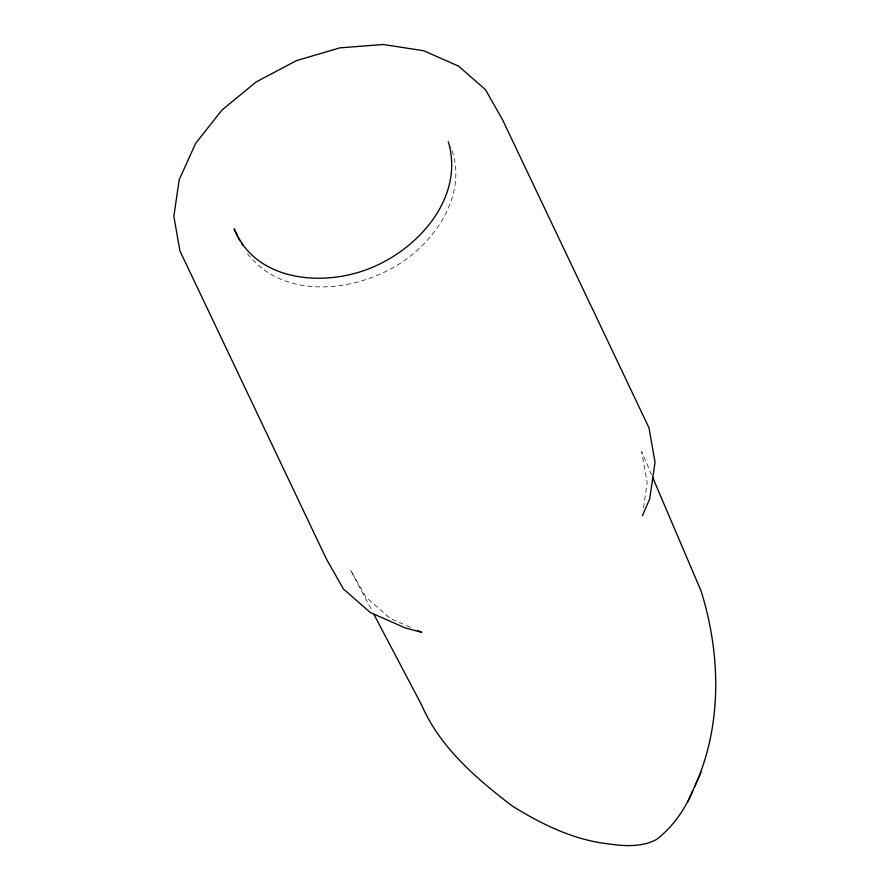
<?xml version="1.0" encoding="UTF-8"?>
<svg xmlns="http://www.w3.org/2000/svg" width="890" height="890" viewBox="0 0 890 890"><rect width="100%" height="100%" fill="white"/><g stroke="black" fill="none" stroke-linecap="round" stroke-linejoin="round"><path stroke-width="0.67" stroke-dasharray="4.45 3.34" d="M643.503 507.912L647.164 482.803L641.69 451.675L651.491 474.682M410.39 627.305L390.243 618.428L365.979 597.212L350.582 570.123L371.864 610.518M247.531 253.772C284.088 300.731 356.501 292.254 401.601 262.439C438.225 238.164 468.396 190.916 450.574 146.572"/><path stroke-width="1.33" d="M694.456 787.049C722.435 725.973 720.856 654.183 701.086 591.038L652.581 477.24M642.346 515.844L649.7 498.889L655.04 462.277L648.977 427.79L502.472 119.627L485.406 89.601L458.528 66.094L423.651 50.719L383.145 44.5L339.791 47.871L296.526 60.609L256.298 81.847L221.866 110.126L195.566 143.513L179.19 179.758L173.85 216.37L179.913 250.869L326.419 559.031L343.473 589.047L370.362 612.554L405.239 627.94L421.715 632.312L417.944 630.643M373.789 614.189L421.504 704.791C440.005 747.489 476.183 778.361 512.251 806.029C541.643 824.229 573.905 840.149 608.704 843.909C624.435 846.268 642.057 847.236 656.509 839.47C672.784 826.977 685.066 809.488 692.798 790.565M687.569 802.279L701.098 772.209M238.209 237.363L240.2 240.879M241.535 243.226L242.87 245.562M237.619 236.139L234.137 228.797C255.564 282.019 324.049 287.292 370.841 267.968C419.212 248.421 464.758 196.735 448.249 141.688"/></g></svg>
